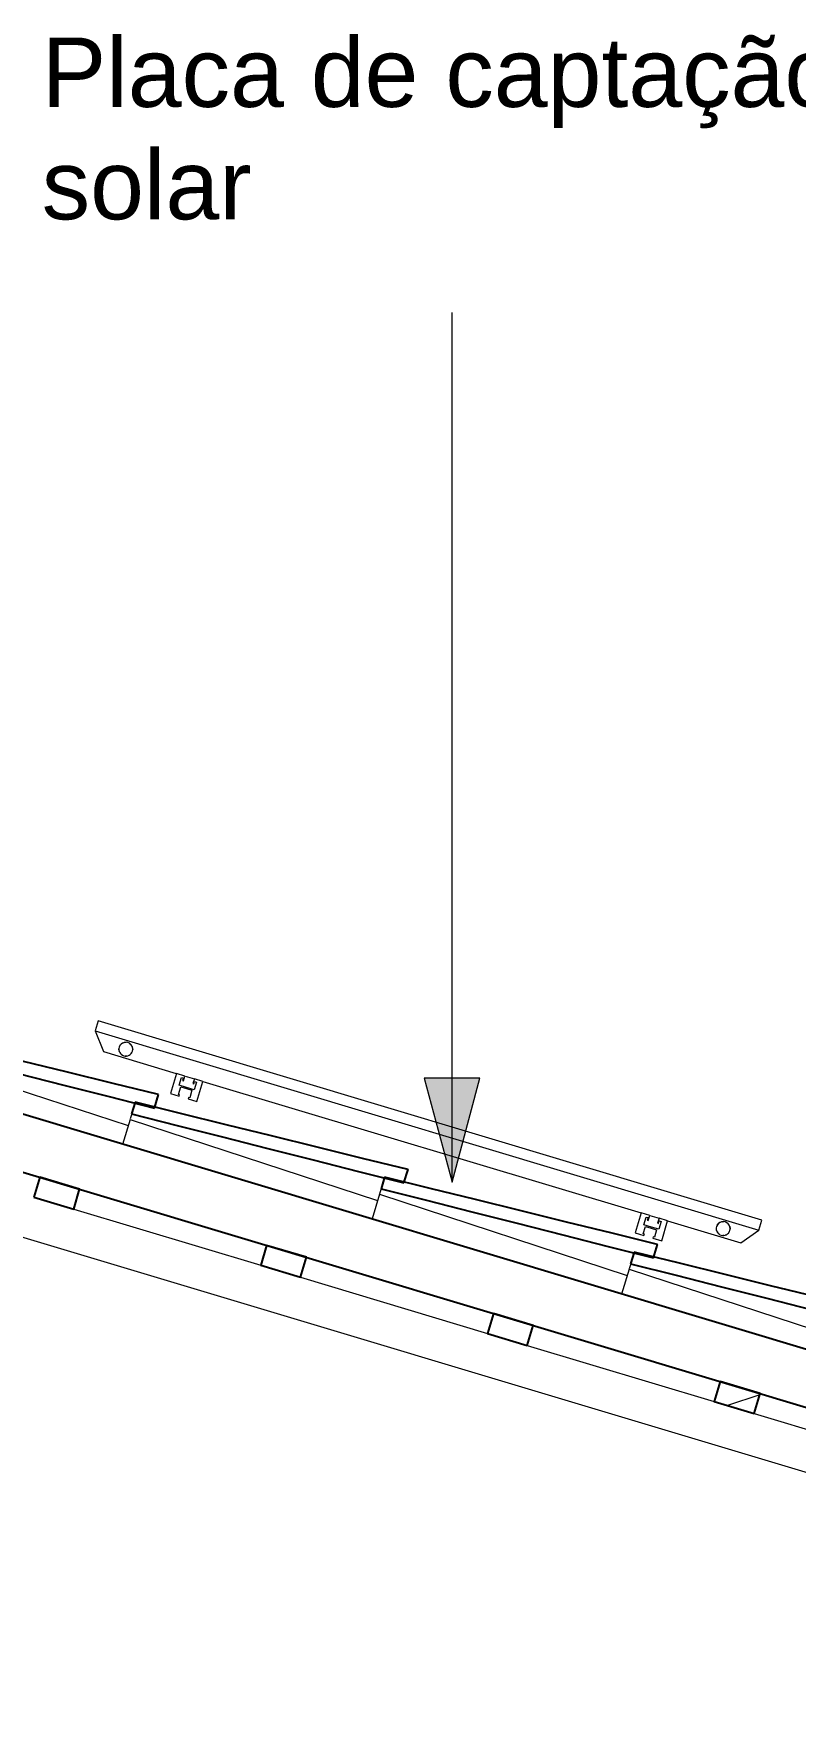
# Model space of a CAD drawing. Header units: millimetres. Extents: x -50912 to 58751, y -45352 to 5553.
# Drawn here: x 39914 to 41013, y 2700 to 5141 of the extents above; entities that cross this region are included whole.
import ezdxf

# ---------------------------------------------------------------- set-up
doc = ezdxf.new("R2010")
doc.units = ezdxf.units.MM
for name, color, linetype, lineweight in [('A-GENM', 13, 'Continuous', 9), ('A-GLAZ-CURT', 52, 'Continuous', 9), ('A-GLAZ-CWMG', 51, 'Continuous', 9), ('A-ROOF', 132, 'Continuous', 9), ('G-ANNO-TEXT', 231, 'Continuous', 9), ('P-SANR-FIXT', 6, 'Continuous', 9)]:
    doc.layers.add(name, color=color, linetype=linetype, lineweight=lineweight)
doc.styles.add('Arial_1', font='arial.ttf', dxfattribs={"height": 100})

# ---------------------------------------------------------------- blocks, each defined once
blk = doc.blocks.new('Rectangular Mullion - Ripa-V79-D')
at = {"layer": 'A-GLAZ-CWMG'}
h = blk.add_hatch(dxfattribs=at)
h.set_pattern_fill('FP_16', color=256, style=0, pattern_type=2)
h.set_pattern_definition([(216.87, (-40199.62, 2625.76), (761.9991, 508.0014), [127, -1143]), (206.565, (-40047.22, 2549.56), (-254.0006, -253.9997), [283.98, -283.98]), (198.435, (-40047.22, 2422.56), (-507.9998, -254.0006), [160.644, -642.575])])
h.paths.add_polyline_path([(-38081.6, 3152.3), (-38073, 3181), (-38130.4, 3198.2), (-38139.1, 3169.5), (-38088.4, 3154.3)])
at = {"layer": 'A-GLAZ-CWMG', "lineweight": 25}
for p, q in [((-38130.4, 3198.2), (-38139.1, 3169.5)), ((-38073, 3181), (-38130.4, 3198.2)), ((-38081.6, 3152.3), (-38073, 3181)), ((-38139.1, 3169.5), (-38081.6, 3152.3))]:
    blk.add_line(p, q, dxfattribs=at)
blk = doc.blocks.new('Rectangular Mullion - Ripa-V80-D')
at = {"layer": 'A-GLAZ-CWMG', "lineweight": 25}
for p, q in [((-38457.7, 3296.4), (-38466.3, 3267.7)), ((-38400.2, 3279.2), (-38457.7, 3296.4)), ((-38408.9, 3250.4), (-38400.2, 3279.2)), ((-38466.3, 3267.7), (-38408.9, 3250.4))]:
    blk.add_line(p, q, dxfattribs=at)
blk = doc.blocks.new('Rectangular Mullion - Ripa-V81-D')
at = {"layer": 'A-GLAZ-CWMG', "lineweight": 25}
for p, q in [((-38785, 3394.6), (-38793.6, 3365.9)), ((-38727.5, 3377.4), (-38785, 3394.6)), ((-38736.1, 3348.6), (-38727.5, 3377.4)), ((-38793.6, 3365.9), (-38736.1, 3348.6))]:
    blk.add_line(p, q, dxfattribs=at)
blk = doc.blocks.new('Rectangular Mullion - Ripa-V82-D')
at = {"layer": 'A-GLAZ-CWMG', "lineweight": 25}
for p, q in [((-39112.3, 3492.8), (-39120.9, 3464)), ((-39054.8, 3475.5), (-39112.3, 3492.8)), ((-39063.4, 3446.8), (-39054.8, 3475.5)), ((-39120.9, 3464), (-39063.4, 3446.8))]:
    blk.add_line(p, q, dxfattribs=at)
blk = doc.blocks.new('Rectangular Mullion - Caibro-3868449-D')
at = {"layer": 'A-GLAZ-CWMG'}
for p, q in [((-37915.4, 3039.8), (-39320.9, 3461.4)), ((-39063.4, 3446.8), (-38793.6, 3365.9)), ((-38736.1, 3348.6), (-38466.3, 3267.7)), ((-38408.9, 3250.4), (-38139.1, 3169.5)), ((-38081.6, 3152.3), (-37811.8, 3071.3))]:
    blk.add_line(p, q, dxfattribs=at)
blk = doc.blocks.new('CRT_HDR_AQC_Placa solar para telhado - 1_00 x 0_96-3871470-D')
at = {"layer": 'A-GENM'}
for p, q in [((-39028.2, 3718.1), (-39032.5, 3703.8)), ((-38070.4, 3430.8), (-39028.2, 3718.1)), ((-39032.5, 3703.8), (-38074.7, 3416.4)), ((-39032.5, 3703.8), (-39020.5, 3674.1)), ((-38991.9, 3686.7), (-38991.1, 3687)), ((-38989.8, 3687.3), (-38987.5, 3687.4)), ((-39020.5, 3674.1), (-38915.3, 3642.5)), ((-38998.1, 3675.9), (-38998.2, 3678.1)), ((-38997.5, 3673.7), (-38997.8, 3674.5)), ((-38996.9, 3682.4), (-38995.6, 3684.2)), ((-38995.9, 3671), (-38996.4, 3671.7)), ((-38993.1, 3668.7), (-38995, 3670)), ((-38994.6, 3685.1), (-38993.9, 3685.6)), ((-38986.6, 3667.5), (-38988.9, 3667.4)), ((-38983.3, 3686.1), (-38981.5, 3684.8)), ((-38981.8, 3669.7), (-38982.5, 3669.2)), ((-38979.7, 3672.2), (-38980.8, 3670.7)), ((-38980.5, 3683.8), (-38980, 3683.1)), ((-38978.9, 3681.1), (-38978.7, 3680.5)), ((-38978.3, 3678.8), (-38978.2, 3677.2)), ((-38902.7, 3638.7), (-38889.3, 3634.7)), ((-38876.9, 3631), (-38244.7, 3441.3)), ((-38232.3, 3437.6), (-38218.8, 3433.6)), ((-38206.4, 3429.8), (-38101, 3398.2)), ((-38136, 3417.2), (-38136.1, 3419.5)), ((-38134.9, 3423.7), (-38133.6, 3425.5)), ((-38132.6, 3426.5), (-38131.9, 3427)), ((-38129.9, 3428.1), (-38129, 3428.4)), ((-38127.7, 3428.7), (-38125.5, 3428.8)), ((-38121.2, 3427.5), (-38119.4, 3426.2)), ((-38118.5, 3425.2), (-38117.9, 3424.5)), ((-38116.9, 3422.5), (-38116.6, 3421.7)), ((-38116.3, 3420.4), (-38116.2, 3418.2)), ((-38074.7, 3416.4), (-38070.4, 3430.8)), ((-38135.4, 3415.1), (-38135.7, 3415.9)), ((-38133.8, 3412.4), (-38134.4, 3413.1)), ((-38131.1, 3410.1), (-38132.9, 3411.4)), ((-38124.6, 3408.9), (-38126.8, 3408.8)), ((-38122.4, 3409.5), (-38123.3, 3409.2)), ((-38119.8, 3411.1), (-38120.5, 3410.6)), ((-38117.5, 3413.9), (-38118.8, 3412.1)), ((-38101, 3398.2), (-38074.7, 3416.4))]:
    blk.add_line(p, q, dxfattribs=at)
for centre, start, end in [((-38988.2, 3677.4), 343.3008, 163.3008), ((-38988.2, 3677.4), 163.3008, 343.3008), ((-38126.2, 3418.8), 163.3008, 343.3008), ((-38126.2, 3418.8), 343.3008, 163.3008)]:
    blk.add_arc(centre, 10, start, end, dxfattribs=at)
blk = doc.blocks.new('Trilho para Coletor Solar - Trilho para Coletor Solar-V99-D')
at = {"layer": 'A-GENM'}
for p, q in [((-38244.7, 3441.3), (-38253.3, 3412.6)), ((-38232.3, 3437.6), (-38244.7, 3441.3)), ((-38241.7, 3411.2), (-38238.4, 3422)), ((-38240.8, 3424.3), (-38237.5, 3435.5)), ((-38229.9, 3421), (-38240.8, 3424.3)), ((-38238.4, 3422), (-38230.3, 3419.5)), ((-38237.5, 3435.5), (-38234.6, 3434.6)), ((-38234.6, 3434.6), (-38235.7, 3431)), ((-38235.7, 3431), (-38234.4, 3430.6)), ((-38234.4, 3430.6), (-38232.3, 3437.6)), ((-38230.3, 3419.5), (-38222.3, 3417.1)), ((-38219, 3417.8), (-38229.9, 3421)), ((-38218.8, 3433.6), (-38220.9, 3426.6)), ((-38220.9, 3426.6), (-38219.6, 3426.2)), ((-38219.6, 3426.2), (-38218.5, 3429.8)), ((-38215.6, 3428.9), (-38219, 3417.8)), ((-38206.4, 3429.8), (-38218.8, 3433.6)), ((-38218.5, 3429.8), (-38215.6, 3428.9)), ((-38215, 3401.1), (-38206.4, 3429.8)), ((-38253.3, 3412.6), (-38240.6, 3408.8)), ((-38240, 3410.7), (-38241.7, 3411.2)), ((-38240.6, 3408.8), (-38240, 3410.7)), ((-38227.1, 3406.8), (-38227.7, 3404.9)), ((-38227.7, 3404.9), (-38215, 3401.1)), ((-38225.5, 3406.3), (-38227.1, 3406.8)), ((-38222.3, 3417.1), (-38225.5, 3406.3))]:
    blk.add_line(p, q, dxfattribs=at)
blk = doc.blocks.new('COLONIAL BASE - COLONIAL BASE-V111-D')
at = {"layer": 'A-GLAZ-CURT', "lineweight": 25}
for p, q in [((-38254.7, 3385), (-38259.8, 3368.1)), ((-37866.8, 3268.6), (-37861, 3287.9))]:
    blk.add_line(p, q, dxfattribs=at)
at = {"layer": 'A-GLAZ-CURT'}
for p, q in [((-38254.5, 3385.5), (-37860.9, 3288.3)), ((-38259.7, 3368.2), (-38261.9, 3361)), ((-37861, 3287.9), (-37860.9, 3288.3))]:
    blk.add_line(p, q, dxfattribs=at)
at = {"layer": 'A-GLAZ-CURT', "lineweight": 25, "flags": 128}
for points in [[(-37861, 3287.9), (-37926.6, 3304), (-37992.2, 3320.2), (-38057.9, 3336.4), (-38123.5, 3352.6), (-38189.1, 3368.8), (-38254.7, 3385)], [(-38259.8, 3368.1), (-38194.3, 3351.6), (-38128.8, 3335), (-38063.3, 3318.4), (-37997.8, 3301.8), (-37932.3, 3285.2), (-37866.8, 3268.6)]]:
    blk.add_lwpolyline(points, dxfattribs=at)
blk = doc.blocks.new('COLONIAL BASE - COLONIAL BASE-V112-D')
at = {"layer": 'A-GLAZ-CURT'}
for p, q in [((-38226.2, 3378.5), (-37860.9, 3288.3)), ((-38262.1, 3360.2), (-38272.9, 3324.2)), ((-38262.1, 3360.2), (-37904.9, 3243.4))]:
    blk.add_line(p, q, dxfattribs=at)
blk = doc.blocks.new('COLONIAL BASE - COLONIAL BASE-V107-D')
at = {"layer": 'A-GLAZ-CURT'}
blk.add_line((-37506.2, 3162.5), (-37140.9, 3072.3), dxfattribs=at)
blk = doc.blocks.new('COLONIAL BASE - COLONIAL BASE-V102-D')
at = {"layer": 'A-GLAZ-CURT', "lineweight": 25}
for p, q in [((-37174.7, 3061), (-37179.8, 3044.1)), ((-36786.8, 2944.6), (-36781, 2963.9))]:
    blk.add_line(p, q, dxfattribs=at)
at = {"layer": 'A-GLAZ-CURT'}
for p, q in [((-37174.5, 3061.5), (-36780.9, 2964.3)), ((-37179.7, 3044.2), (-37182, 3036.7)), ((-36781, 2963.9), (-36780.9, 2964.3))]:
    blk.add_line(p, q, dxfattribs=at)
at = {"layer": 'A-GLAZ-CURT', "lineweight": 25, "flags": 128}
for points in [[(-36781, 2963.9), (-36846.6, 2980), (-36912.2, 2996.2), (-36977.9, 3012.4), (-37043.5, 3028.6), (-37109.1, 3044.8), (-37174.7, 3061)], [(-37179.8, 3044.1), (-37114.3, 3027.6), (-37048.8, 3011), (-36983.3, 2994.4), (-36917.8, 2977.8), (-36852.3, 2961.2), (-36786.8, 2944.6)]]:
    blk.add_lwpolyline(points, dxfattribs=at)
blk = doc.blocks.new('COLONIAL BASE - COLONIAL BASE-V113-D')
at = {"layer": 'A-GLAZ-CURT'}
for p, q in [((-38622.1, 3468.2), (-38632.8, 3432.7)), ((-38622.1, 3468.2), (-38264.8, 3351.3)), ((-38586, 3486.5), (-38220.9, 3396.3))]:
    blk.add_line(p, q, dxfattribs=at)
blk = doc.blocks.new('COLONIAL BASE - COLONIAL BASE-V114-D')
at = {"layer": 'A-GLAZ-CURT'}
blk.add_line((-38586, 3486.5), (-38220.9, 3396.3), dxfattribs=at)
blk = doc.blocks.new('COLONIAL BASE - COLONIAL BASE-V115-D')
at = {"layer": 'A-GLAZ-CURT', "lineweight": 25}
for p, q in [((-38974.7, 3601), (-38979.8, 3584.1)), ((-38586.8, 3484.6), (-38581, 3503.9))]:
    blk.add_line(p, q, dxfattribs=at)
at = {"layer": 'A-GLAZ-CURT'}
for p, q in [((-38974.5, 3601.5), (-38580.9, 3504.3)), ((-38979.7, 3584.2), (-38981.9, 3577)), ((-38581, 3503.9), (-38580.9, 3504.3))]:
    blk.add_line(p, q, dxfattribs=at)
at = {"layer": 'A-GLAZ-CURT', "lineweight": 25, "flags": 128}
for points in [[(-38581, 3503.9), (-38646.6, 3520), (-38712.2, 3536.2), (-38777.9, 3552.4), (-38843.5, 3568.6), (-38909.1, 3584.8), (-38974.7, 3601)], [(-38979.8, 3584.1), (-38914.3, 3567.6), (-38848.8, 3551), (-38783.3, 3534.4), (-38717.8, 3517.8), (-38652.3, 3501.2), (-38586.8, 3484.6)]]:
    blk.add_lwpolyline(points, dxfattribs=at)
blk = doc.blocks.new('COLONIAL BASE - COLONIAL BASE-V116-D')
at = {"layer": 'A-GLAZ-CURT'}
for p, q in [((-38946.2, 3594.5), (-38580.9, 3504.3)), ((-38982.1, 3576.2), (-38992.9, 3540.2)), ((-38982.1, 3576.2), (-38624.8, 3459.3))]:
    blk.add_line(p, q, dxfattribs=at)
blk = doc.blocks.new('COLONIAL BASE - COLONIAL BASE-V108-D')
at = {"layer": 'A-GLAZ-CURT', "lineweight": 25}
for p, q in [((-37894.7, 3277), (-37899.8, 3260.1)), ((-37506.8, 3160.6), (-37501, 3179.9))]:
    blk.add_line(p, q, dxfattribs=at)
at = {"layer": 'A-GLAZ-CURT'}
for p, q in [((-37894.5, 3277.5), (-37500.9, 3180.3)), ((-37899.7, 3260.3), (-37902, 3252.7)), ((-37501, 3179.9), (-37500.9, 3180.3))]:
    blk.add_line(p, q, dxfattribs=at)
at = {"layer": 'A-GLAZ-CURT', "lineweight": 25, "flags": 128}
for points in [[(-37501, 3179.9), (-37566.6, 3196), (-37632.2, 3212.2), (-37697.9, 3228.4), (-37763.5, 3244.6), (-37829.1, 3260.8), (-37894.7, 3277)], [(-37899.8, 3260.1), (-37834.3, 3243.6), (-37768.8, 3227), (-37703.3, 3210.4), (-37637.8, 3193.8), (-37572.3, 3177.2), (-37506.8, 3160.6)]]:
    blk.add_lwpolyline(points, dxfattribs=at)
blk = doc.blocks.new('COLONIAL BASE - COLONIAL BASE-V117-D')
at = {"layer": 'A-GLAZ-CURT'}
for p, q in [((-39306.2, 3702.5), (-38940.9, 3612.3)), ((-39342.1, 3684.2), (-39352.9, 3648.2)), ((-39342.1, 3684.2), (-38984.9, 3567.4))]:
    blk.add_line(p, q, dxfattribs=at)

msp = doc.modelspace()

# ---------------------------------------------------------------- hatches: boundary and pattern name
at = {"layer": 'G-ANNO-TEXT'}
msp.add_hatch(color=7, dxfattribs=at).paths.add_polyline_path([(40517.827, 3485.49), (40558.019, 3635.49), (40477.635, 3635.49)])

# ---------------------------------------------------------------- linework, layer by layer
at = {"layer": 'A-ROOF', "lineweight": 25}
for p, q in [((35365.691, 4860), (42565.691, 2700)), ((42565.691, 2783.522), (37156.849, 4406.175))]:
    msp.add_line(p, q, dxfattribs=at)
at = {"layer": 'G-ANNO-TEXT', "color": 7}
for p, q in [((40517.827, 3485.49), (40517.827, 4739.389)), ((40558.019, 3635.49), (40477.635, 3635.49)), ((40477.635, 3635.49), (40517.827, 3485.49)), ((40517.827, 3485.49), (40558.019, 3635.49))]:
    msp.add_line(p, q, dxfattribs=at)

# ---------------------------------------------------------------- block references
at = {"layer": 'A-GENM', "color": 7}
for p in [(78364.864, 201.144), (79035.342, 0)]:
    msp.add_blockref('Trilho para Coletor Solar - Trilho para Coletor Solar-V99-D', p, dxfattribs=at)
at = {"layer": 'A-GLAZ-CURT'}
for name, p in [('COLONIAL BASE - COLONIAL BASE-V117-D', (79035.342, 0)), ('COLONIAL BASE - COLONIAL BASE-V108-D', (77595.342, 432)), ('COLONIAL BASE - COLONIAL BASE-V107-D', (77235.342, 540)), ('COLONIAL BASE - COLONIAL BASE-V107-D', (77235.342, 540)), ('COLONIAL BASE - COLONIAL BASE-V107-D', (77235.342, 540)), ('COLONIAL BASE - COLONIAL BASE-V107-D', (77235.342, 540)), ('COLONIAL BASE - COLONIAL BASE-V107-D', (77235.342, 540)), ('COLONIAL BASE - COLONIAL BASE-V107-D', (77235.342, 540)), ('COLONIAL BASE - COLONIAL BASE-V107-D', (77235.342, 540)), ('COLONIAL BASE - COLONIAL BASE-V107-D', (77235.342, 540)), ('COLONIAL BASE - COLONIAL BASE-V107-D', (77235.342, 540)), ('COLONIAL BASE - COLONIAL BASE-V107-D', (77235.342, 540)), ('COLONIAL BASE - COLONIAL BASE-V107-D', (77235.342, 540)), ('COLONIAL BASE - COLONIAL BASE-V107-D', (77235.342, 540)), ('COLONIAL BASE - COLONIAL BASE-V107-D', (77235.342, 540)), ('COLONIAL BASE - COLONIAL BASE-V107-D', (77235.342, 540)), ('COLONIAL BASE - COLONIAL BASE-V107-D', (77235.342, 540)), ('COLONIAL BASE - COLONIAL BASE-V107-D', (77235.342, 540)), ('COLONIAL BASE - COLONIAL BASE-V107-D', (77235.342, 540)), ('COLONIAL BASE - COLONIAL BASE-V107-D', (77235.342, 540)), ('COLONIAL BASE - COLONIAL BASE-V107-D', (77235.342, 540)), ('COLONIAL BASE - COLONIAL BASE-V107-D', (77235.342, 540)), ('COLONIAL BASE - COLONIAL BASE-V107-D', (77235.342, 540)), ('COLONIAL BASE - COLONIAL BASE-V107-D', (77235.342, 540)), ('COLONIAL BASE - COLONIAL BASE-V107-D', (77235.342, 540)), ('COLONIAL BASE - COLONIAL BASE-V107-D', (77235.342, 540)), ('COLONIAL BASE - COLONIAL BASE-V107-D', (77235.342, 540)), ('COLONIAL BASE - COLONIAL BASE-V116-D', (79035.342, 0)), ('COLONIAL BASE - COLONIAL BASE-V115-D', (79035.342, 0)), ('COLONIAL BASE - COLONIAL BASE-V107-D', (77595.342, 432)), ('COLONIAL BASE - COLONIAL BASE-V107-D', (77595.342, 432)), ('COLONIAL BASE - COLONIAL BASE-V107-D', (77595.342, 432)), ('COLONIAL BASE - COLONIAL BASE-V107-D', (77595.342, 432)), ('COLONIAL BASE - COLONIAL BASE-V107-D', (77595.342, 432)), ('COLONIAL BASE - COLONIAL BASE-V107-D', (77595.342, 432)), ('COLONIAL BASE - COLONIAL BASE-V107-D', (77595.342, 432)), ('COLONIAL BASE - COLONIAL BASE-V107-D', (77595.342, 432)), ('COLONIAL BASE - COLONIAL BASE-V107-D', (77595.342, 432)), ('COLONIAL BASE - COLONIAL BASE-V107-D', (77595.342, 432)), ('COLONIAL BASE - COLONIAL BASE-V107-D', (77595.342, 432)), ('COLONIAL BASE - COLONIAL BASE-V107-D', (77595.342, 432)), ('COLONIAL BASE - COLONIAL BASE-V107-D', (77595.342, 432)), ('COLONIAL BASE - COLONIAL BASE-V107-D', (77595.342, 432)), ('COLONIAL BASE - COLONIAL BASE-V107-D', (77595.342, 432)), ('COLONIAL BASE - COLONIAL BASE-V107-D', (77595.342, 432)), ('COLONIAL BASE - COLONIAL BASE-V107-D', (77595.342, 432)), ('COLONIAL BASE - COLONIAL BASE-V107-D', (77595.342, 432)), ('COLONIAL BASE - COLONIAL BASE-V107-D', (77595.342, 432)), ('COLONIAL BASE - COLONIAL BASE-V107-D', (77595.342, 432)), ('COLONIAL BASE - COLONIAL BASE-V107-D', (77595.342, 432)), ('COLONIAL BASE - COLONIAL BASE-V107-D', (77595.342, 432)), ('COLONIAL BASE - COLONIAL BASE-V107-D', (77595.342, 432)), ('COLONIAL BASE - COLONIAL BASE-V107-D', (77595.342, 432)), ('COLONIAL BASE - COLONIAL BASE-V107-D', (77595.342, 432)), ('COLONIAL BASE - COLONIAL BASE-V102-D', (77595.342, 432)), ('COLONIAL BASE - COLONIAL BASE-V113-D', (79035.342, 0)), ('COLONIAL BASE - COLONIAL BASE-V114-D', (79035.342, 0)), ('COLONIAL BASE - COLONIAL BASE-V114-D', (79035.342, 0)), ('COLONIAL BASE - COLONIAL BASE-V114-D', (79035.342, 0)), ('COLONIAL BASE - COLONIAL BASE-V114-D', (79035.342, 0)), ('COLONIAL BASE - COLONIAL BASE-V114-D', (79035.342, 0)), ('COLONIAL BASE - COLONIAL BASE-V114-D', (79035.342, 0)), ('COLONIAL BASE - COLONIAL BASE-V114-D', (79035.342, 0)), ('COLONIAL BASE - COLONIAL BASE-V114-D', (79035.342, 0)), ('COLONIAL BASE - COLONIAL BASE-V114-D', (79035.342, 0)), ('COLONIAL BASE - COLONIAL BASE-V114-D', (79035.342, 0)), ('COLONIAL BASE - COLONIAL BASE-V114-D', (79035.342, 0)), ('COLONIAL BASE - COLONIAL BASE-V114-D', (79035.342, 0)), ('COLONIAL BASE - COLONIAL BASE-V114-D', (79035.342, 0)), ('COLONIAL BASE - COLONIAL BASE-V114-D', (79035.342, 0)), ('COLONIAL BASE - COLONIAL BASE-V114-D', (79035.342, 0)), ('COLONIAL BASE - COLONIAL BASE-V114-D', (79035.342, 0)), ('COLONIAL BASE - COLONIAL BASE-V114-D', (79035.342, 0)), ('COLONIAL BASE - COLONIAL BASE-V114-D', (79035.342, 0)), ('COLONIAL BASE - COLONIAL BASE-V114-D', (79035.342, 0)), ('COLONIAL BASE - COLONIAL BASE-V114-D', (79035.342, 0)), ('COLONIAL BASE - COLONIAL BASE-V114-D', (79035.342, 0)), ('COLONIAL BASE - COLONIAL BASE-V114-D', (79035.342, 0)), ('COLONIAL BASE - COLONIAL BASE-V114-D', (79035.342, 0)), ('COLONIAL BASE - COLONIAL BASE-V114-D', (79035.342, 0)), ('COLONIAL BASE - COLONIAL BASE-V114-D', (79035.342, 0)), ('COLONIAL BASE - COLONIAL BASE-V112-D', (79035.342, 0)), ('COLONIAL BASE - COLONIAL BASE-V111-D', (79035.342, 0)), ('COLONIAL BASE - COLONIAL BASE-V107-D', (78315.342, 216)), ('COLONIAL BASE - COLONIAL BASE-V107-D', (78315.342, 216)), ('COLONIAL BASE - COLONIAL BASE-V107-D', (78315.342, 216)), ('COLONIAL BASE - COLONIAL BASE-V107-D', (78315.342, 216)), ('COLONIAL BASE - COLONIAL BASE-V107-D', (78315.342, 216)), ('COLONIAL BASE - COLONIAL BASE-V107-D', (78315.342, 216)), ('COLONIAL BASE - COLONIAL BASE-V107-D', (78315.342, 216)), ('COLONIAL BASE - COLONIAL BASE-V107-D', (78315.342, 216)), ('COLONIAL BASE - COLONIAL BASE-V107-D', (78315.342, 216)), ('COLONIAL BASE - COLONIAL BASE-V107-D', (78315.342, 216)), ('COLONIAL BASE - COLONIAL BASE-V107-D', (78315.342, 216)), ('COLONIAL BASE - COLONIAL BASE-V107-D', (78315.342, 216)), ('COLONIAL BASE - COLONIAL BASE-V107-D', (78315.342, 216)), ('COLONIAL BASE - COLONIAL BASE-V107-D', (78315.342, 216)), ('COLONIAL BASE - COLONIAL BASE-V107-D', (78315.342, 216)), ('COLONIAL BASE - COLONIAL BASE-V107-D', (78315.342, 216)), ('COLONIAL BASE - COLONIAL BASE-V107-D', (78315.342, 216)), ('COLONIAL BASE - COLONIAL BASE-V107-D', (78315.342, 216)), ('COLONIAL BASE - COLONIAL BASE-V107-D', (78315.342, 216)), ('COLONIAL BASE - COLONIAL BASE-V107-D', (78315.342, 216)), ('COLONIAL BASE - COLONIAL BASE-V107-D', (78315.342, 216)), ('COLONIAL BASE - COLONIAL BASE-V107-D', (78315.342, 216)), ('COLONIAL BASE - COLONIAL BASE-V107-D', (78315.342, 216)), ('COLONIAL BASE - COLONIAL BASE-V107-D', (78315.342, 216)), ('COLONIAL BASE - COLONIAL BASE-V107-D', (78315.342, 216))]:
    msp.add_blockref(name, p, dxfattribs=at)
at = {"layer": 'A-GLAZ-CWMG'}
for name in ['Rectangular Mullion - Caibro-3868449-D', 'Rectangular Mullion - Ripa-V82-D', 'Rectangular Mullion - Ripa-V81-D', 'Rectangular Mullion - Ripa-V80-D', 'Rectangular Mullion - Ripa-V79-D']:
    msp.add_blockref(name, (79035.342, 0), dxfattribs=at)
at = {"layer": 'P-SANR-FIXT', "color": 7}
msp.add_blockref('CRT_HDR_AQC_Placa solar para telhado - 1_00 x 0_96-3871470-D', (79035.342, 0), dxfattribs=at)

# ---------------------------------------------------------------- texts
at = {"layer": 'G-ANNO-TEXT', "color": 7, "char_height": 100, "attachment_point": 1, "style": 'Arial_1'}
for s, insert, width in [('Placa de captação', (39925.827, 5136.005), 1431.01219), ('solar', (39925.827, 4973.948), 376.79312)]:
    msp.add_mtext(s, dxfattribs=dict(at, insert=insert, width=width))

doc.saveas('drawing.dxf')
